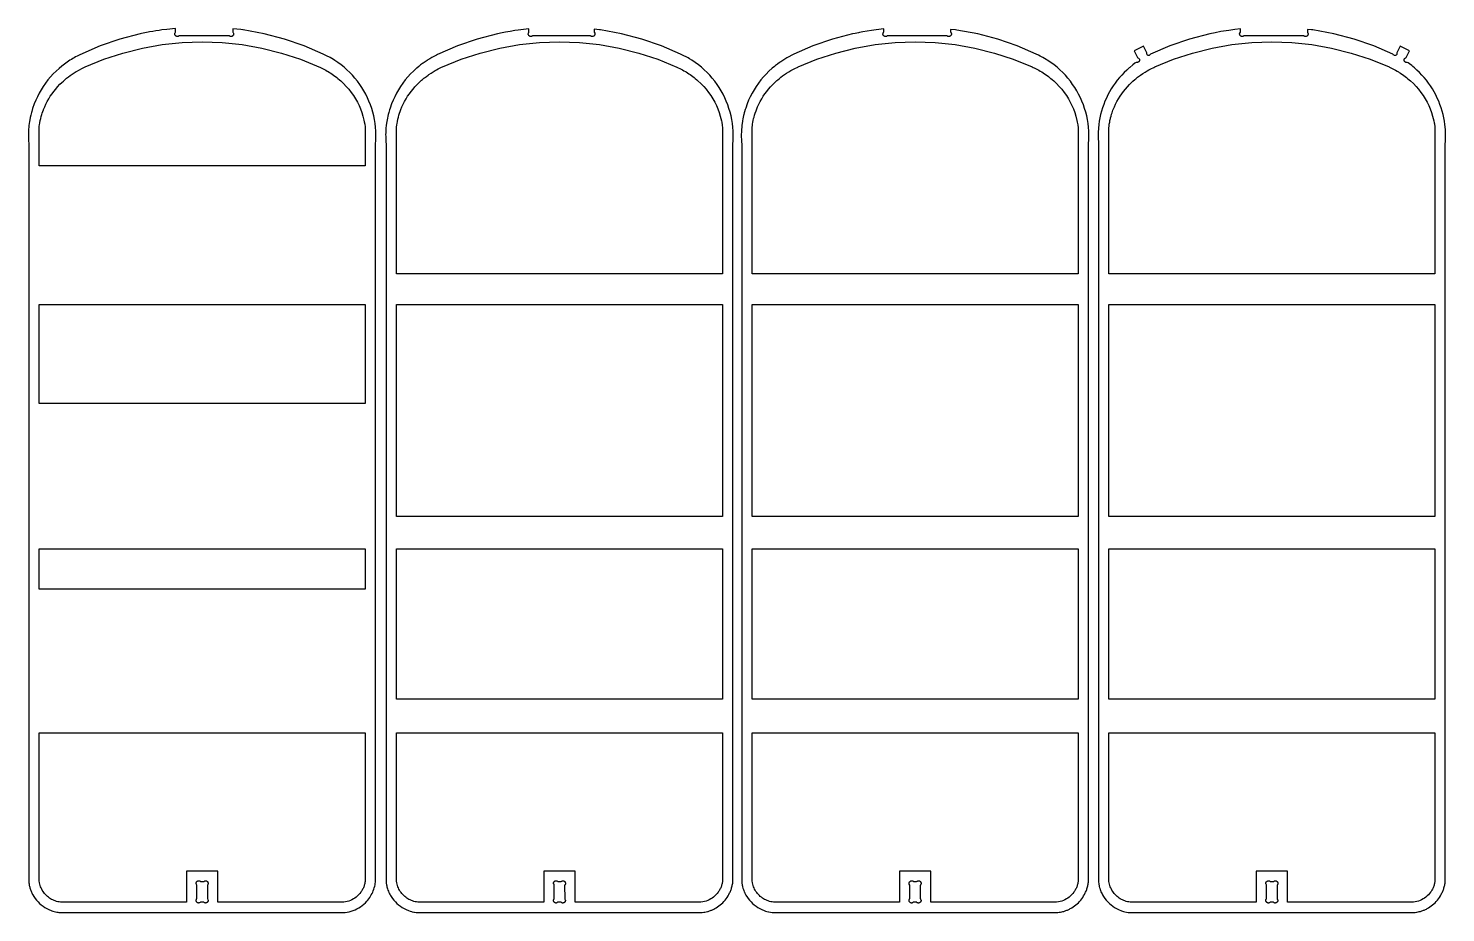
# Model space of a CAD drawing. Extents: x 33 to 204, y -108 to 31.
# Drawn here: x 32.6 to 100.7, y -108 to -65.5 of the extents above; entities that cross this region are included whole.
import ezdxf

# ---------------------------------------------------------------- set-up
doc = ezdxf.new("R2010")
doc.units = 0
doc.layers.get('0').update_dxf_attribs({"linetype": 'CONTINUOUS'})
doc.layers.add('SECTIONCUTEDGES', color=18, linetype='CONTINUOUS')

msp = doc.modelspace()

# ---------------------------------------------------------------- linework, layer by layer
for points in [[(50.313, -88.931), (50.313, -78.741), (65.983, -78.741), (65.983, -88.931)], [(50.313, -97.703), (50.313, -90.471), (65.983, -90.472), (65.983, -97.703)]]:
    msp.add_lwpolyline(points, close=True)
at = {"layer": 'SECTIONCUTEDGES'}
for points in [[(33.423, -107.713), (33.516, -107.767), (33.612, -107.814), (33.72, -107.859), (33.753, -107.87), (33.796, -107.885), (33.867, -107.907), (33.922, -107.921), (33.997, -107.936), (34.035, -107.943), (34.092, -107.951), (34.197, -107.961), (47.756, -107.961), (47.846, -107.953), (47.945, -107.939), (48.043, -107.918), (48.139, -107.892), (48.234, -107.859), (48.327, -107.822), (48.417, -107.778), (48.504, -107.73), (48.589, -107.676), (48.67, -107.617), (48.747, -107.553), (48.82, -107.485), (48.889, -107.412), (48.938, -107.356), (48.984, -107.297), (49.027, -107.237), (49.067, -107.174), (49.105, -107.11), (49.14, -107.044), (49.172, -106.977), (49.201, -106.908), (49.227, -106.838), (49.25, -106.767), (49.269, -106.696), (49.286, -106.623), (49.297, -106.563), (49.306, -106.504), (49.309, -106.476), (49.31, -106.457), (49.311, -71.019), (49.311, -70.982), (49.316, -70.889), (49.323, -70.797), (49.328, -70.704), (49.329, -70.611), (49.323, -70.407), (49.31, -70.223), (49.288, -70.038), (49.258, -69.855), (49.221, -69.674), (49.176, -69.494), (49.123, -69.316), (49.062, -69.141), (48.994, -68.968), (48.919, -68.799), (48.836, -68.633), (48.747, -68.47), (48.65, -68.312), (48.547, -68.158), (48.437, -68.008), (48.321, -67.864), (48.199, -67.724), (48.071, -67.59), (47.937, -67.462), (47.798, -67.339), (47.654, -67.223), (47.504, -67.112), (47.347, -67.007), (47.282, -66.966), (47.125, -66.873), (46.957, -66.785), (46.798, -66.708), (45.876, -66.312), (44.929, -65.986), (43.96, -65.731), (42.944, -65.542), (42.924, -65.539), (42.835, -65.529), (42.453, -65.489), (42.455, -65.652), (42.467, -65.674), (42.482, -65.701), (42.484, -65.705), (42.489, -65.72), (42.49, -65.736), (42.489, -65.753), (42.486, -65.766), (42.482, -65.778), (42.477, -65.79), (42.47, -65.802), (42.459, -65.817), (42.453, -65.823), (42.437, -65.836), (42.419, -65.847), (42.408, -65.851), (42.391, -65.856), (42.373, -65.859), (42.355, -65.859), (42.328, -65.854), (42.311, -65.848), (42.298, -65.841), (42.285, -65.83), (42.277, -65.823), (39.874, -65.823), (39.863, -65.834), (39.85, -65.842), (39.845, -65.845), (39.832, -65.851), (39.82, -65.855), (39.807, -65.858), (39.8, -65.858), (39.787, -65.859), (39.773, -65.858), (39.76, -65.856), (39.747, -65.852), (39.74, -65.85), (39.728, -65.844), (39.716, -65.837), (39.704, -65.828), (39.697, -65.821), (39.693, -65.816), (39.681, -65.799), (39.671, -65.781), (39.667, -65.771), (39.663, -65.754), (39.662, -65.732), (39.664, -65.719), (39.67, -65.7), (39.685, -65.676), (39.698, -65.647), (39.698, -65.467), (39.284, -65.516), (39.047, -65.546), (38.911, -65.564), (38.758, -65.586), (38.606, -65.611), (38.453, -65.637), (38.377, -65.651), (38.225, -65.681), (38.068, -65.714), (37.998, -65.73), (37.025, -65.986), (36.077, -66.312), (35.099, -66.734), (35.005, -66.782), (34.967, -66.802), (34.897, -66.84), (34.828, -66.879), (34.759, -66.919), (34.692, -66.96), (34.625, -67.002), (34.558, -67.046), (34.493, -67.091), (34.428, -67.136), (34.364, -67.183), (34.301, -67.231), (34.239, -67.28), (34.099, -67.396), (33.955, -67.527), (33.82, -67.661), (33.691, -67.801), (33.568, -67.947), (33.451, -68.099), (33.342, -68.255), (33.24, -68.416), (33.145, -68.581), (33.058, -68.751), (32.978, -68.924), (32.906, -69.101), (32.828, -69.324), (32.788, -69.456), (32.771, -69.516), (32.741, -69.636), (32.714, -69.758), (32.694, -69.863), (32.678, -69.951), (32.665, -70.04), (32.654, -70.129), (32.644, -70.219), (32.636, -70.308), (32.629, -70.422), (32.625, -70.537), (32.625, -70.664), (32.627, -70.749), (32.632, -70.817), (32.637, -70.884), (32.642, -70.986), (32.643, -71.02), (32.643, -106.457), (32.645, -106.482), (32.65, -106.53), (32.656, -106.569), (32.663, -106.611), (32.671, -106.652), (32.68, -106.693), (32.69, -106.734), (32.701, -106.775), (32.714, -106.816), (32.727, -106.856), (32.742, -106.895), (32.757, -106.935), (32.774, -106.974), (32.792, -107.012), (32.83, -107.088), (32.837, -107.1), (32.892, -107.192), (32.953, -107.28), (33.019, -107.364), (33.091, -107.444), (33.167, -107.519), (33.248, -107.589), (33.334, -107.654)], [(50.505, -107.654), (50.594, -107.713), (50.687, -107.767), (50.783, -107.814), (50.898, -107.861), (50.978, -107.888), (51.043, -107.908), (51.073, -107.916), (51.149, -107.933), (51.18, -107.939), (51.26, -107.951), (51.291, -107.955), (51.368, -107.961), (64.927, -107.961), (65.011, -107.954), (65.077, -107.945), (65.136, -107.935), (65.195, -107.923), (65.254, -107.908), (65.29, -107.898), (65.327, -107.887), (65.363, -107.875), (65.398, -107.862), (65.434, -107.849), (65.469, -107.834), (65.504, -107.819), (65.538, -107.803), (65.572, -107.786), (65.606, -107.769), (65.639, -107.751), (65.672, -107.732), (65.741, -107.688), (65.808, -107.641), (65.873, -107.591), (65.935, -107.538), (65.995, -107.482), (66.051, -107.423), (66.105, -107.361), (66.156, -107.296), (66.203, -107.229), (66.247, -107.16), (66.288, -107.089), (66.324, -107.016), (66.343, -106.976), (66.361, -106.934), (66.377, -106.893), (66.393, -106.851), (66.407, -106.809), (66.421, -106.766), (66.433, -106.723), (66.444, -106.679), (66.454, -106.636), (66.463, -106.592), (66.471, -106.548), (66.479, -106.491), (66.48, -106.476), (66.481, -106.457), (66.482, -71.019), (66.482, -71), (66.487, -70.889), (66.496, -70.76), (66.5, -70.667), (66.5, -70.593), (66.494, -70.407), (66.481, -70.223), (66.459, -70.038), (66.429, -69.855), (66.392, -69.674), (66.347, -69.494), (66.294, -69.316), (66.233, -69.141), (66.165, -68.968), (66.09, -68.799), (66.007, -68.633), (65.918, -68.47), (65.821, -68.312), (65.718, -68.158), (65.608, -68.008), (65.492, -67.864), (65.37, -67.724), (65.242, -67.59), (65.108, -67.462), (64.969, -67.339), (64.825, -67.223), (64.676, -67.112), (64.508, -67), (64.398, -66.932), (64.328, -66.891), (64.243, -66.844), (64.119, -66.781), (63.968, -66.708), (63.047, -66.312), (62.1, -65.986), (61.131, -65.731), (60.126, -65.544), (60.078, -65.537), (59.816, -65.51), (59.817, -65.652), (59.819, -65.656), (59.841, -65.694), (59.846, -65.706), (59.85, -65.718), (59.852, -65.731), (59.852, -65.745), (59.851, -65.751), (59.849, -65.764), (59.841, -65.785), (59.838, -65.792), (59.832, -65.803), (59.818, -65.821), (59.796, -65.837), (59.775, -65.849), (59.756, -65.856), (59.751, -65.857), (59.731, -65.859), (59.722, -65.859), (59.701, -65.857), (59.684, -65.853), (59.67, -65.846), (59.653, -65.836), (59.645, -65.828), (59.642, -65.824), (59.639, -65.823), (56.856, -65.824), (56.844, -65.836), (56.832, -65.843), (56.824, -65.847), (56.816, -65.851), (56.807, -65.854), (56.799, -65.856), (56.79, -65.858), (56.781, -65.859), (56.772, -65.859), (56.762, -65.859), (56.753, -65.858), (56.745, -65.856), (56.736, -65.853), (56.717, -65.846), (56.712, -65.844), (56.695, -65.833), (56.683, -65.823), (56.674, -65.812), (56.656, -65.784), (56.654, -65.779), (56.649, -65.761), (56.647, -65.751), (56.647, -65.736), (56.648, -65.726), (56.652, -65.706), (56.656, -65.696), (56.681, -65.651), (56.682, -65.647), (56.683, -65.488), (56.295, -65.536), (56.17, -65.553), (56.003, -65.577), (55.781, -65.611), (55.561, -65.65), (55.401, -65.68), (55.165, -65.73), (54.196, -65.986), (53.248, -66.312), (52.287, -66.726), (52.233, -66.753), (52.138, -66.802), (52.045, -66.853), (52.012, -66.871), (51.915, -66.928), (51.818, -66.988), (51.787, -67.008), (51.692, -67.071), (51.599, -67.136), (51.568, -67.159), (51.477, -67.227), (51.388, -67.298), (51.293, -67.377), (51.269, -67.397), (51.126, -67.527), (50.991, -67.661), (50.862, -67.801), (50.739, -67.947), (50.623, -68.099), (50.513, -68.255), (50.411, -68.416), (50.316, -68.581), (50.229, -68.751), (50.149, -68.924), (50.077, -69.101), (50.006, -69.301), (49.98, -69.383), (49.945, -69.506), (49.918, -69.61), (49.899, -69.694), (49.881, -69.778), (49.865, -69.862), (49.85, -69.947), (49.837, -70.031), (49.823, -70.143), (49.811, -70.256), (49.803, -70.369), (49.796, -70.518), (49.795, -70.554), (49.796, -70.68), (49.799, -70.757), (49.806, -70.853), (49.811, -70.927), (49.814, -71.037), (49.816, -106.483), (49.819, -106.513), (49.823, -106.545), (49.838, -106.631), (49.846, -106.67), (49.859, -106.728), (49.87, -106.766), (49.887, -106.823), (49.907, -106.879), (49.929, -106.935), (49.952, -106.99), (49.961, -107.008), (49.987, -107.061), (50.014, -107.109), (50.034, -107.143), (50.063, -107.192), (50.124, -107.28), (50.19, -107.364), (50.262, -107.444), (50.338, -107.519), (50.419, -107.589)], [(67.684, -107.713), (67.777, -107.767), (67.873, -107.814), (67.978, -107.858), (68.047, -107.882), (68.118, -107.904), (68.193, -107.923), (68.208, -107.926), (68.286, -107.941), (68.365, -107.953), (68.413, -107.958), (68.456, -107.961), (82.019, -107.961), (82.059, -107.958), (82.096, -107.954), (82.166, -107.945), (82.226, -107.935), (82.285, -107.923), (82.344, -107.908), (82.38, -107.898), (82.416, -107.887), (82.452, -107.875), (82.488, -107.862), (82.524, -107.849), (82.559, -107.834), (82.593, -107.819), (82.628, -107.803), (82.662, -107.786), (82.696, -107.769), (82.729, -107.751), (82.762, -107.732), (82.831, -107.688), (82.898, -107.641), (82.963, -107.591), (83.025, -107.538), (83.085, -107.482), (83.141, -107.423), (83.195, -107.361), (83.245, -107.296), (83.293, -107.229), (83.337, -107.16), (83.377, -107.089), (83.414, -107.016), (83.433, -106.976), (83.451, -106.934), (83.467, -106.893), (83.483, -106.851), (83.497, -106.809), (83.511, -106.766), (83.523, -106.723), (83.534, -106.679), (83.544, -106.636), (83.553, -106.592), (83.56, -106.548), (83.568, -106.499), (83.571, -106.46), (83.572, -71.019), (83.573, -70.963), (83.579, -70.852), (83.587, -70.741), (83.589, -70.704), (83.59, -70.611), (83.584, -70.407), (83.57, -70.223), (83.549, -70.038), (83.519, -69.855), (83.482, -69.674), (83.437, -69.494), (83.384, -69.316), (83.323, -69.141), (83.255, -68.968), (83.18, -68.799), (83.097, -68.633), (83.008, -68.47), (82.911, -68.312), (82.808, -68.158), (82.698, -68.008), (82.582, -67.864), (82.46, -67.724), (82.332, -67.59), (82.198, -67.462), (82.059, -67.339), (81.915, -67.223), (81.765, -67.112), (81.588, -66.994), (81.539, -66.963), (81.382, -66.871), (81.25, -66.801), (81.169, -66.761), (81.058, -66.708), (80.146, -66.315), (79.208, -65.99), (78.248, -65.735), (77.243, -65.547), (77.177, -65.538), (76.945, -65.515), (76.945, -65.647), (76.947, -65.652), (76.965, -65.684), (76.974, -65.702), (76.979, -65.717), (76.982, -65.731), (76.982, -65.743), (76.979, -65.76), (76.974, -65.777), (76.967, -65.793), (76.963, -65.801), (76.953, -65.815), (76.941, -65.827), (76.927, -65.838), (76.912, -65.847), (76.896, -65.853), (76.888, -65.856), (76.87, -65.859), (76.853, -65.86), (76.833, -65.858), (76.815, -65.853), (76.795, -65.844), (76.788, -65.839), (76.776, -65.83), (76.772, -65.824), (76.768, -65.823), (73.902, -65.824), (73.892, -65.834), (73.886, -65.839), (73.872, -65.846), (73.857, -65.852), (73.842, -65.857), (73.827, -65.859), (73.811, -65.859), (73.795, -65.858), (73.78, -65.854), (73.765, -65.848), (73.751, -65.841), (73.738, -65.832), (73.726, -65.821), (73.713, -65.805), (73.705, -65.792), (73.699, -65.778), (73.694, -65.762), (73.693, -65.757), (73.691, -65.743), (73.692, -65.729), (73.692, -65.725), (73.696, -65.712), (73.702, -65.696), (73.725, -65.656), (73.728, -65.648), (73.728, -65.493), (73.614, -65.507), (73.262, -65.552), (73.138, -65.57), (72.931, -65.601), (72.727, -65.635), (72.563, -65.665), (72.511, -65.675), (72.356, -65.707), (72.225, -65.736), (71.266, -65.99), (70.328, -66.315), (69.409, -66.711), (69.353, -66.737), (69.306, -66.761), (69.166, -66.836), (69.069, -66.89), (68.972, -66.949), (68.876, -67.009), (68.782, -67.072), (68.719, -67.115), (68.627, -67.182), (68.536, -67.251), (68.477, -67.299), (68.375, -67.384), (68.215, -67.528), (68.08, -67.662), (67.951, -67.802), (67.828, -67.948), (67.712, -68.099), (67.603, -68.255), (67.501, -68.416), (67.406, -68.582), (67.318, -68.751), (67.239, -68.925), (67.167, -69.101), (67.096, -69.301), (67.076, -69.362), (67.04, -69.486), (67.029, -69.527), (67.008, -69.61), (66.998, -69.652), (66.979, -69.736), (66.962, -69.82), (66.947, -69.904), (66.94, -69.947), (66.927, -70.031), (66.913, -70.143), (66.905, -70.218), (66.895, -70.331), (66.889, -70.444), (66.885, -70.572), (66.885, -70.662), (66.886, -70.698), (66.891, -70.787), (66.901, -70.927), (66.904, -71.037), (66.905, -106.476), (66.916, -106.567), (66.92, -106.588), (66.931, -106.651), (66.935, -106.67), (66.949, -106.728), (66.965, -106.785), (66.983, -106.842), (67.004, -106.898), (67.026, -106.953), (67.034, -106.971), (67.059, -107.026), (67.106, -107.114), (67.141, -107.172), (67.151, -107.189), (67.214, -107.28), (67.28, -107.364), (67.352, -107.444), (67.428, -107.519), (67.509, -107.589), (67.595, -107.654)], [(84.919, -107.767), (85.015, -107.814), (85.163, -107.873), (85.245, -107.899), (85.321, -107.919), (85.397, -107.936), (85.476, -107.949), (85.556, -107.958), (85.6, -107.961), (99.164, -107.961), (99.244, -107.954), (99.269, -107.951), (99.329, -107.942), (99.349, -107.939), (99.408, -107.927), (99.467, -107.913), (99.523, -107.898), (99.559, -107.887), (99.595, -107.875), (99.631, -107.862), (99.666, -107.849), (99.701, -107.834), (99.736, -107.819), (99.77, -107.803), (99.805, -107.786), (99.838, -107.769), (99.871, -107.751), (99.904, -107.732), (99.974, -107.688), (100.041, -107.641), (100.105, -107.591), (100.168, -107.538), (100.227, -107.482), (100.284, -107.423), (100.337, -107.361), (100.388, -107.296), (100.435, -107.229), (100.479, -107.16), (100.52, -107.089), (100.557, -107.016), (100.576, -106.976), (100.593, -106.934), (100.61, -106.893), (100.625, -106.851), (100.64, -106.809), (100.653, -106.766), (100.665, -106.723), (100.676, -106.679), (100.686, -106.636), (100.695, -106.592), (100.703, -106.548), (100.71, -106.504), (100.713, -106.467), (100.714, -106.457), (100.714, -71.019), (100.718, -70.908), (100.726, -70.797), (100.731, -70.704), (100.733, -70.611), (100.727, -70.419), (100.722, -70.327), (100.699, -70.093), (100.675, -69.928), (100.644, -69.764), (100.607, -69.601), (100.564, -69.44), (100.515, -69.281), (100.459, -69.123), (100.398, -68.968), (100.33, -68.816), (100.257, -68.666), (100.178, -68.519), (100.093, -68.375), (100.003, -68.234), (99.907, -68.098), (99.807, -67.965), (99.701, -67.835), (99.59, -67.711), (99.474, -67.59), (99.354, -67.474), (99.23, -67.363), (99.163, -67.308), (99.101, -67.257), (98.989, -67.171), (98.93, -67.131), (98.891, -67.112), (98.888, -67.111), (98.856, -67.107), (98.825, -67.102), (98.804, -67.094), (98.791, -67.086), (98.783, -67.08), (98.775, -67.073), (98.768, -67.066), (98.762, -67.058), (98.757, -67.049), (98.752, -67.04), (98.748, -67.031), (98.745, -67.022), (98.742, -67.012), (98.741, -67.002), (98.74, -66.992), (98.74, -66.982), (98.741, -66.971), (98.743, -66.961), (98.746, -66.952), (98.75, -66.942), (98.754, -66.933), (98.76, -66.924), (98.765, -66.916), (98.772, -66.908), (98.779, -66.901), (98.787, -66.895), (98.796, -66.889), (98.812, -66.88), (98.826, -66.877), (98.828, -66.875), (98.993, -66.555), (98.55, -66.326), (98.385, -66.646), (98.39, -66.671), (98.388, -66.696), (98.38, -66.72), (98.366, -66.741), (98.347, -66.758), (98.324, -66.769), (98.299, -66.774), (98.274, -66.772), (98.25, -66.764), (98.229, -66.75), (98.212, -66.73), (98.201, -66.708), (97.28, -66.312), (96.332, -65.986), (95.363, -65.731), (94.344, -65.542), (94.285, -65.535), (94.088, -65.515), (94.088, -65.65), (94.09, -65.658), (94.111, -65.694), (94.117, -65.705), (94.119, -65.711), (94.122, -65.723), (94.123, -65.735), (94.123, -65.748), (94.121, -65.76), (94.116, -65.776), (94.107, -65.796), (94.095, -65.813), (94.086, -65.823), (94.055, -65.845), (94.033, -65.854), (94.02, -65.857), (94.001, -65.859), (93.989, -65.859), (93.97, -65.857), (93.945, -65.848), (93.926, -65.837), (93.91, -65.823), (91.045, -65.823), (91.042, -65.825), (91.031, -65.836), (91.018, -65.844), (91.008, -65.849), (90.997, -65.853), (90.987, -65.856), (90.976, -65.858), (90.965, -65.859), (90.954, -65.859), (90.943, -65.858), (90.932, -65.856), (90.922, -65.854), (90.911, -65.85), (90.901, -65.845), (90.892, -65.84), (90.882, -65.833), (90.874, -65.826), (90.866, -65.818), (90.859, -65.81), (90.853, -65.801), (90.847, -65.791), (90.842, -65.781), (90.839, -65.77), (90.836, -65.76), (90.834, -65.749), (90.834, -65.722), (90.844, -65.696), (90.869, -65.649), (90.869, -65.647), (90.869, -65.493), (90.598, -65.526), (90.306, -65.566), (90.187, -65.583), (89.931, -65.625), (89.66, -65.675), (89.406, -65.729), (88.428, -65.986), (87.48, -66.312), (86.549, -66.712), (86.535, -66.72), (86.522, -66.739), (86.506, -66.754), (86.485, -66.765), (86.463, -66.77), (86.441, -66.769), (86.439, -66.769), (86.418, -66.762), (86.399, -66.75), (86.383, -66.733), (86.373, -66.713), (86.368, -66.69), (86.369, -66.667), (86.375, -66.645), (86.211, -66.326), (85.767, -66.555), (85.932, -66.874), (85.936, -66.878), (85.971, -66.899), (85.994, -66.918), (85.996, -66.92), (86.007, -66.935), (86.014, -66.951), (86.019, -66.968), (86.021, -66.987), (86.02, -67.006), (86.017, -67.02), (86.014, -67.029), (86.01, -67.037), (86.006, -67.045), (86.002, -67.053), (85.996, -67.061), (85.99, -67.068), (85.984, -67.074), (85.977, -67.08), (85.97, -67.086), (85.962, -67.091), (85.948, -67.098), (85.927, -67.104), (85.92, -67.105), (85.9, -67.106), (85.875, -67.106), (85.864, -67.11), (85.832, -67.129), (85.803, -67.147), (85.703, -67.223), (85.556, -67.342), (85.531, -67.363), (85.406, -67.474), (85.286, -67.59), (85.17, -67.711), (85.06, -67.835), (84.954, -67.965), (84.853, -68.098), (84.757, -68.234), (84.667, -68.375), (84.582, -68.519), (84.503, -68.666), (84.43, -68.816), (84.362, -68.968), (84.301, -69.123), (84.246, -69.281), (84.196, -69.44), (84.153, -69.601), (84.116, -69.764), (84.086, -69.928), (84.062, -70.093), (84.043, -70.268), (84.03, -70.473), (84.028, -70.537), (84.028, -70.645), (84.031, -70.731), (84.044, -70.961), (84.046, -71.037), (84.047, -106.464), (84.05, -106.499), (84.059, -106.567), (84.064, -106.599), (84.078, -106.67), (84.087, -106.709), (84.102, -106.766), (84.108, -106.785), (84.126, -106.842), (84.146, -106.898), (84.169, -106.953), (84.193, -107.008), (84.22, -107.061), (84.24, -107.098), (84.296, -107.192), (84.356, -107.28), (84.423, -107.364), (84.494, -107.444), (84.571, -107.519), (84.652, -107.589), (84.737, -107.654), (84.826, -107.713)], [(33.142, -72.069), (33.142, -70.246), (33.151, -70.169), (33.161, -70.098), (33.177, -70), (33.196, -69.903), (33.218, -69.807), (33.243, -69.706), (33.27, -69.615), (33.291, -69.547), (33.347, -69.389), (33.355, -69.368), (33.409, -69.235), (33.469, -69.105), (33.534, -68.978), (33.605, -68.853), (33.681, -68.73), (33.762, -68.611), (33.847, -68.495), (33.938, -68.382), (34.033, -68.273), (34.143, -68.157), (34.226, -68.076), (34.308, -68), (34.394, -67.925), (34.466, -67.866), (34.553, -67.797), (34.642, -67.731), (34.733, -67.668), (34.823, -67.609), (34.922, -67.547), (34.942, -67.535), (35.044, -67.476), (35.086, -67.453), (35.19, -67.398), (35.233, -67.377), (35.293, -67.348), (35.357, -67.319), (36.257, -66.952), (37.17, -66.653), (38.103, -66.419), (39.052, -66.251), (40.012, -66.15), (40.977, -66.116), (41.941, -66.15), (42.901, -66.251), (43.85, -66.419), (44.784, -66.653), (45.697, -66.952), (46.661, -67.348), (46.785, -67.41), (46.855, -67.446), (46.923, -67.484), (46.991, -67.523), (47.025, -67.543), (47.092, -67.584), (47.158, -67.627), (47.223, -67.67), (47.287, -67.714), (47.35, -67.76), (47.381, -67.783), (47.442, -67.83), (47.503, -67.879), (47.571, -67.935), (47.638, -67.994), (47.777, -68.123), (47.905, -68.257), (48.027, -68.397), (48.141, -68.542), (48.247, -68.693), (48.345, -68.849), (48.434, -69.009), (48.515, -69.173), (48.587, -69.341), (48.65, -69.512), (48.704, -69.686), (48.751, -69.874), (48.769, -69.956), (48.79, -70.079), (48.805, -70.192), (48.812, -70.249), (48.812, -72.069)], [(50.313, -77.256), (50.314, -70.242), (50.317, -70.21), (50.332, -70.098), (50.343, -70.033), (50.36, -69.936), (50.381, -69.839), (50.408, -69.729), (50.434, -69.637), (50.462, -69.547), (50.492, -69.46), (50.526, -69.368), (50.58, -69.235), (50.64, -69.105), (50.706, -68.978), (50.776, -68.853), (50.852, -68.73), (50.933, -68.611), (51.018, -68.495), (51.109, -68.382), (51.204, -68.273), (51.304, -68.167), (51.422, -68.052), (51.45, -68.026), (51.522, -67.962), (51.566, -67.925), (51.637, -67.866), (51.666, -67.843), (51.754, -67.775), (51.844, -67.71), (51.874, -67.689), (51.974, -67.622), (52.033, -67.584), (52.134, -67.523), (52.174, -67.499), (52.236, -67.465), (52.319, -67.42), (52.481, -67.34), (52.519, -67.323), (53.428, -66.952), (54.341, -66.653), (55.274, -66.419), (56.223, -66.251), (57.183, -66.15), (58.148, -66.116), (59.113, -66.15), (60.072, -66.251), (61.021, -66.419), (61.955, -66.653), (62.868, -66.952), (63.784, -67.326), (63.822, -67.343), (63.956, -67.41), (64.026, -67.446), (64.06, -67.465), (64.129, -67.503), (64.196, -67.543), (64.23, -67.564), (64.296, -67.605), (64.362, -67.648), (64.426, -67.692), (64.489, -67.737), (64.552, -67.783), (64.613, -67.83), (64.674, -67.879), (64.742, -67.935), (64.802, -67.987), (64.948, -68.123), (65.077, -68.257), (65.198, -68.397), (65.312, -68.542), (65.418, -68.693), (65.516, -68.849), (65.606, -69.009), (65.686, -69.173), (65.758, -69.341), (65.821, -69.512), (65.875, -69.686), (65.93, -69.909), (65.944, -69.98), (65.966, -70.116), (65.983, -70.251), (65.983, -77.256)], [(67.403, -77.256), (67.403, -70.246), (67.406, -70.221), (67.417, -70.13), (67.427, -70.065), (67.444, -69.968), (67.457, -69.903), (67.478, -69.807), (67.498, -69.729), (67.524, -69.637), (67.552, -69.547), (67.594, -69.426), (67.613, -69.376), (67.67, -69.235), (67.73, -69.105), (67.795, -68.978), (67.866, -68.853), (67.942, -68.73), (68.023, -68.611), (68.108, -68.495), (68.199, -68.382), (68.294, -68.273), (68.4, -68.161), (68.466, -68.096), (68.54, -68.026), (68.597, -67.975), (68.641, -67.937), (68.699, -67.889), (68.785, -67.82), (68.873, -67.753), (68.964, -67.689), (69.064, -67.622), (69.163, -67.559), (69.264, -67.499), (69.367, -67.442), (69.451, -67.398), (69.597, -67.328), (69.612, -67.321), (70.518, -66.952), (71.431, -66.653), (72.364, -66.419), (73.313, -66.251), (74.273, -66.15), (75.238, -66.116), (76.202, -66.15), (77.162, -66.251), (78.111, -66.419), (79.045, -66.653), (79.957, -66.952), (80.868, -67.323), (80.917, -67.346), (80.953, -67.363), (81.026, -67.399), (81.116, -67.446), (81.184, -67.484), (81.252, -67.523), (81.32, -67.564), (81.386, -67.605), (81.452, -67.648), (81.484, -67.67), (81.548, -67.714), (81.579, -67.737), (81.642, -67.783), (81.673, -67.806), (81.734, -67.854), (81.764, -67.879), (81.824, -67.928), (81.902, -67.996), (82.038, -68.123), (82.166, -68.257), (82.288, -68.397), (82.402, -68.542), (82.508, -68.693), (82.606, -68.849), (82.695, -69.009), (82.776, -69.173), (82.848, -69.341), (82.911, -69.512), (82.965, -69.686), (83.017, -69.898), (83.032, -69.968), (83.054, -70.098), (83.073, -70.25), (83.073, -77.256)], [(84.545, -77.256), (84.545, -70.25), (84.555, -70.163), (84.57, -70.065), (84.587, -69.968), (84.599, -69.903), (84.621, -69.807), (84.629, -69.775), (84.653, -69.683), (84.68, -69.592), (84.702, -69.524), (84.744, -69.406), (84.759, -69.368), (84.813, -69.235), (84.873, -69.105), (84.938, -68.978), (85.009, -68.853), (85.084, -68.73), (85.165, -68.611), (85.251, -68.495), (85.341, -68.382), (85.437, -68.273), (85.536, -68.167), (85.603, -68.101), (85.654, -68.052), (85.697, -68.013), (85.798, -67.925), (85.841, -67.889), (85.928, -67.82), (86.016, -67.753), (86.076, -67.71), (86.187, -67.634), (86.286, -67.571), (86.386, -67.511), (86.469, -67.465), (86.573, -67.409), (86.708, -67.343), (86.757, -67.32), (87.66, -66.952), (88.573, -66.653), (89.507, -66.419), (90.456, -66.251), (91.415, -66.15), (92.38, -66.116), (93.345, -66.15), (94.304, -66.251), (95.254, -66.419), (96.187, -66.653), (97.1, -66.952), (98.011, -67.323), (98.038, -67.336), (98.137, -67.384), (98.189, -67.41), (98.258, -67.446), (98.327, -67.484), (98.395, -67.523), (98.462, -67.564), (98.496, -67.584), (98.562, -67.627), (98.627, -67.67), (98.659, -67.692), (98.722, -67.737), (98.784, -67.783), (98.846, -67.83), (98.907, -67.879), (98.974, -67.935), (99.044, -67.996), (99.18, -68.123), (99.309, -68.257), (99.431, -68.397), (99.545, -68.542), (99.651, -68.693), (99.749, -68.849), (99.838, -69.009), (99.919, -69.173), (99.991, -69.341), (100.054, -69.512), (100.107, -69.686), (100.162, -69.909), (100.181, -70.004), (100.19, -70.06), (100.209, -70.192), (100.216, -70.251), (100.216, -77.256)], [(33.139, -83.495), (33.139, -78.741), (48.812, -78.741), (48.812, -83.495)], [(67.403, -88.931), (67.403, -78.738), (83.073, -78.741), (83.073, -88.931)], [(84.545, -88.931), (84.545, -78.742), (100.215, -78.741), (100.215, -88.931)], [(33.142, -92.412), (33.142, -90.472), (48.812, -90.472), (48.812, -92.412)], [(67.403, -97.703), (67.403, -90.471), (83.073, -90.472), (83.073, -97.703)], [(84.545, -97.702), (84.545, -90.471), (100.215, -90.472), (100.215, -97.703)], [(33.638, -107.257), (33.587, -107.22), (33.538, -107.179), (33.491, -107.136), (33.447, -107.091), (33.405, -107.043), (33.365, -106.993), (33.329, -106.94), (33.295, -106.886), (33.265, -106.83), (33.237, -106.773), (33.212, -106.714), (33.191, -106.654), (33.173, -106.592), (33.159, -106.53), (33.143, -106.431), (33.142, -106.418), (33.142, -99.314), (48.812, -99.314), (48.811, -106.421), (48.81, -106.441), (48.806, -106.47), (48.8, -106.51), (48.79, -106.563), (48.781, -106.604), (48.769, -106.644), (48.757, -106.685), (48.742, -106.724), (48.726, -106.763), (48.709, -106.802), (48.69, -106.839), (48.67, -106.876), (48.649, -106.912), (48.626, -106.948), (48.601, -106.982), (48.551, -107.045), (48.497, -107.105), (48.439, -107.16), (48.378, -107.212), (48.313, -107.259), (48.245, -107.302), (48.174, -107.341), (48.101, -107.374), (48.026, -107.402), (47.949, -107.426), (47.871, -107.444), (47.784, -107.457), (47.748, -107.461), (47.725, -107.462), (41.725, -107.462), (41.725, -105.966), (40.228, -105.966), (40.228, -107.462), (34.22, -107.462), (34.165, -107.457), (34.103, -107.448), (34.041, -107.435), (33.979, -107.419), (33.919, -107.4), (33.86, -107.378), (33.802, -107.352), (33.745, -107.324), (33.691, -107.292)], [(50.862, -107.292), (50.809, -107.257), (50.758, -107.22), (50.709, -107.179), (50.662, -107.136), (50.618, -107.091), (50.576, -107.043), (50.536, -106.993), (50.5, -106.94), (50.466, -106.886), (50.436, -106.83), (50.408, -106.773), (50.384, -106.714), (50.362, -106.654), (50.344, -106.592), (50.33, -106.53), (50.317, -106.456), (50.313, -106.426), (50.313, -106.418), (50.313, -99.314), (65.983, -99.314), (65.981, -106.435), (65.978, -106.464), (65.974, -106.493), (65.969, -106.521), (65.961, -106.563), (65.952, -106.604), (65.94, -106.644), (65.928, -106.685), (65.913, -106.724), (65.898, -106.763), (65.88, -106.802), (65.861, -106.839), (65.841, -106.876), (65.82, -106.912), (65.797, -106.948), (65.772, -106.982), (65.722, -107.045), (65.668, -107.105), (65.611, -107.16), (65.549, -107.212), (65.484, -107.259), (65.416, -107.302), (65.345, -107.341), (65.272, -107.374), (65.197, -107.402), (65.12, -107.426), (65.042, -107.444), (64.933, -107.459), (64.913, -107.461), (64.897, -107.462), (58.896, -107.462), (58.896, -105.966), (57.399, -105.966), (57.399, -107.462), (51.399, -107.462), (51.369, -107.46), (51.346, -107.458), (51.274, -107.448), (51.212, -107.435), (51.15, -107.419), (51.09, -107.4), (51.031, -107.378), (50.973, -107.352), (50.916, -107.324)], [(67.952, -107.292), (67.899, -107.257), (67.848, -107.22), (67.799, -107.179), (67.752, -107.136), (67.708, -107.091), (67.666, -107.043), (67.626, -106.993), (67.59, -106.94), (67.556, -106.886), (67.525, -106.83), (67.498, -106.773), (67.473, -106.714), (67.452, -106.654), (67.434, -106.592), (67.42, -106.53), (67.405, -106.44), (67.403, -106.418), (67.403, -99.314), (83.073, -99.314), (83.072, -106.429), (83.07, -106.446), (83.059, -106.521), (83.051, -106.563), (83.042, -106.604), (83.03, -106.644), (83.018, -106.685), (83.003, -106.724), (82.987, -106.763), (82.97, -106.802), (82.951, -106.839), (82.931, -106.876), (82.909, -106.912), (82.886, -106.948), (82.862, -106.982), (82.812, -107.045), (82.758, -107.105), (82.7, -107.16), (82.639, -107.212), (82.574, -107.259), (82.506, -107.302), (82.435, -107.341), (82.362, -107.374), (82.287, -107.402), (82.21, -107.426), (82.132, -107.444), (82.038, -107.458), (82.001, -107.461), (81.986, -107.462), (75.986, -107.462), (75.986, -105.966), (74.489, -105.966), (74.489, -107.462), (68.481, -107.462), (68.462, -107.46), (68.426, -107.457), (68.364, -107.448), (68.301, -107.435), (68.24, -107.419), (68.18, -107.4), (68.121, -107.378), (68.063, -107.352), (68.006, -107.324)], [(85.094, -107.292), (85.041, -107.257), (84.99, -107.22), (84.941, -107.179), (84.895, -107.136), (84.85, -107.091), (84.808, -107.043), (84.769, -106.993), (84.732, -106.94), (84.699, -106.886), (84.668, -106.83), (84.64, -106.773), (84.616, -106.714), (84.595, -106.654), (84.577, -106.592), (84.562, -106.53), (84.55, -106.459), (84.546, -106.422), (84.545, -99.313), (100.215, -99.314), (100.215, -106.423), (100.212, -106.449), (100.206, -106.498), (100.202, -106.521), (100.194, -106.563), (100.184, -106.604), (100.173, -106.644), (100.16, -106.685), (100.146, -106.724), (100.13, -106.763), (100.113, -106.802), (100.094, -106.839), (100.074, -106.876), (100.052, -106.912), (100.029, -106.948), (100.005, -106.982), (99.955, -107.045), (99.901, -107.105), (99.843, -107.16), (99.781, -107.212), (99.716, -107.259), (99.649, -107.302), (99.578, -107.341), (99.505, -107.374), (99.429, -107.402), (99.353, -107.426), (99.274, -107.444), (99.188, -107.457), (99.138, -107.462), (99.129, -107.462), (93.128, -107.462), (93.128, -105.966), (91.632, -105.966), (91.632, -107.462), (85.623, -107.462), (85.569, -107.457), (85.506, -107.448), (85.444, -107.435), (85.383, -107.419), (85.322, -107.4), (85.263, -107.378), (85.205, -107.352), (85.149, -107.324)], [(40.745, -107.477), (40.734, -107.468), (40.724, -107.459), (40.715, -107.448), (40.708, -107.436), (40.704, -107.43), (40.699, -107.417), (40.694, -107.404), (40.692, -107.39), (40.69, -107.376), (40.691, -107.363), (40.693, -107.349), (40.694, -107.342), (40.698, -107.329), (40.704, -107.317), (40.711, -107.305), (40.719, -107.294), (40.724, -107.29), (40.727, -107.286), (40.726, -106.636), (40.712, -106.608), (40.7, -106.585), (40.696, -106.575), (40.693, -106.564), (40.691, -106.552), (40.691, -106.541), (40.692, -106.529), (40.697, -106.512), (40.702, -106.501), (40.707, -106.491), (40.713, -106.481), (40.721, -106.471), (40.729, -106.463), (40.738, -106.455), (40.748, -106.448), (40.758, -106.442), (40.769, -106.437), (40.78, -106.433), (40.791, -106.43), (40.81, -106.428), (40.828, -106.429), (40.846, -106.432), (40.864, -106.437), (40.886, -106.449), (40.896, -106.457), (40.901, -106.463), (40.904, -106.465), (41.057, -106.462), (41.11, -106.435), (41.121, -106.431), (41.127, -106.43), (41.138, -106.428), (41.15, -106.428), (41.161, -106.43), (41.178, -106.434), (41.189, -106.439), (41.2, -106.444), (41.21, -106.451), (41.219, -106.458), (41.228, -106.466), (41.236, -106.475), (41.242, -106.485), (41.248, -106.495), (41.253, -106.506), (41.257, -106.517), (41.261, -106.535), (41.263, -106.553), (41.261, -106.571), (41.257, -106.589), (41.25, -106.61), (41.243, -106.62), (41.238, -106.628), (41.232, -106.634), (41.229, -106.636), (41.227, -106.639), (41.226, -106.641), (41.226, -107.286), (41.256, -107.347), (41.259, -107.358), (41.262, -107.369), (41.262, -107.38), (41.262, -107.392), (41.26, -107.403), (41.256, -107.415), (41.252, -107.426), (41.246, -107.436), (41.24, -107.446), (41.232, -107.455), (41.224, -107.464), (41.215, -107.472), (41.206, -107.479), (41.195, -107.485), (41.185, -107.49), (41.173, -107.493), (41.156, -107.497), (41.138, -107.499), (41.119, -107.497), (41.101, -107.494), (41.095, -107.492), (41.073, -107.481), (41.057, -107.47), (41.053, -107.464), (41.049, -107.462), (40.901, -107.463), (40.897, -107.464), (40.878, -107.473), (40.844, -107.491), (40.824, -107.497), (40.805, -107.498), (40.785, -107.496), (40.769, -107.49), (40.756, -107.484)], [(57.951, -107.494), (57.942, -107.491), (57.934, -107.487), (57.926, -107.483), (57.918, -107.478), (57.91, -107.473), (57.903, -107.467), (57.897, -107.46), (57.891, -107.454), (57.88, -107.438), (57.873, -107.425), (57.868, -107.412), (57.863, -107.393), (57.862, -107.376), (57.863, -107.358), (57.866, -107.341), (57.872, -107.324), (57.875, -107.316), (57.891, -107.294), (57.897, -107.288), (57.898, -107.286), (57.898, -106.639), (57.891, -106.623), (57.869, -106.58), (57.865, -106.569), (57.863, -106.558), (57.862, -106.546), (57.863, -106.535), (57.865, -106.523), (57.868, -106.512), (57.873, -106.501), (57.878, -106.491), (57.885, -106.481), (57.892, -106.471), (57.9, -106.463), (57.909, -106.455), (57.919, -106.448), (57.929, -106.442), (57.94, -106.437), (57.951, -106.433), (57.968, -106.429), (57.987, -106.428), (58.005, -106.429), (58.023, -106.433), (58.046, -106.443), (58.069, -106.46), (58.072, -106.463), (58.075, -106.465), (58.223, -106.464), (58.227, -106.462), (58.265, -106.441), (58.279, -106.434), (58.292, -106.43), (58.305, -106.428), (58.317, -106.428), (58.327, -106.429), (58.336, -106.431), (58.345, -106.433), (58.353, -106.436), (58.362, -106.44), (58.37, -106.444), (58.378, -106.449), (58.385, -106.454), (58.392, -106.46), (58.399, -106.466), (58.405, -106.473), (58.414, -106.486), (58.418, -106.492), (58.424, -106.504), (58.426, -106.511), (58.43, -106.524), (58.433, -106.538), (58.434, -106.551), (58.434, -106.558), (58.433, -106.571), (58.43, -106.585), (58.426, -106.597), (58.42, -106.61), (58.414, -106.621), (58.405, -106.633), (58.399, -106.638), (58.397, -106.641), (58.399, -107.291), (58.412, -107.318), (58.424, -107.341), (58.427, -107.347), (58.43, -107.358), (58.433, -107.369), (58.433, -107.38), (58.433, -107.386), (58.432, -107.398), (58.427, -107.415), (58.423, -107.426), (58.417, -107.436), (58.411, -107.446), (58.404, -107.455), (58.395, -107.464), (58.386, -107.472), (58.377, -107.479), (58.367, -107.485), (58.356, -107.49), (58.345, -107.493), (58.327, -107.497), (58.309, -107.499), (58.296, -107.498), (58.278, -107.495), (58.266, -107.492), (58.244, -107.481), (58.231, -107.472), (58.222, -107.463), (58.22, -107.462), (58.074, -107.463), (58.067, -107.465), (58.02, -107.491), (58.008, -107.496), (57.995, -107.498), (57.982, -107.499), (57.969, -107.498), (57.96, -107.496)], [(75.041, -107.494), (75.032, -107.491), (75.024, -107.487), (75.015, -107.483), (75.008, -107.478), (75, -107.473), (74.993, -107.467), (74.987, -107.46), (74.98, -107.454), (74.973, -107.443), (74.96, -107.42), (74.953, -107.394), (74.952, -107.373), (74.952, -107.361), (74.954, -107.352), (74.958, -107.333), (74.967, -107.312), (74.976, -107.299), (74.982, -107.293), (74.987, -107.288), (74.988, -107.286), (74.988, -106.641), (74.987, -106.637), (74.959, -106.586), (74.955, -106.574), (74.953, -106.57), (74.951, -106.557), (74.951, -106.549), (74.953, -106.535), (74.954, -106.526), (74.957, -106.517), (74.96, -106.508), (74.963, -106.5), (74.967, -106.492), (74.972, -106.484), (74.978, -106.477), (74.984, -106.47), (74.99, -106.463), (74.997, -106.457), (75.01, -106.447), (75.022, -106.441), (75.028, -106.438), (75.041, -106.433), (75.054, -106.43), (75.061, -106.429), (75.075, -106.428), (75.088, -106.428), (75.102, -106.43), (75.115, -106.434), (75.127, -106.438), (75.139, -106.444), (75.15, -106.452), (75.155, -106.456), (75.162, -106.463), (75.165, -106.465), (75.312, -106.464), (75.335, -106.453), (75.354, -106.441), (75.369, -106.434), (75.382, -106.43), (75.394, -106.428), (75.407, -106.428), (75.416, -106.429), (75.425, -106.431), (75.434, -106.433), (75.443, -106.436), (75.451, -106.44), (75.46, -106.444), (75.467, -106.449), (75.475, -106.454), (75.482, -106.46), (75.489, -106.466), (75.495, -106.473), (75.504, -106.486), (75.511, -106.498), (75.514, -106.504), (75.518, -106.517), (75.522, -106.531), (75.523, -106.544), (75.524, -106.551), (75.523, -106.565), (75.521, -106.578), (75.518, -106.591), (75.516, -106.597), (75.51, -106.61), (75.503, -106.621), (75.494, -106.633), (75.489, -106.637), (75.487, -106.641), (75.488, -107.288), (75.489, -107.293), (75.502, -107.318), (75.514, -107.341), (75.519, -107.352), (75.52, -107.358), (75.522, -107.369), (75.523, -107.38), (75.523, -107.386), (75.522, -107.398), (75.517, -107.415), (75.513, -107.426), (75.507, -107.436), (75.501, -107.446), (75.493, -107.455), (75.485, -107.464), (75.476, -107.472), (75.467, -107.479), (75.456, -107.485), (75.446, -107.49), (75.434, -107.493), (75.417, -107.497), (75.398, -107.499), (75.386, -107.498), (75.374, -107.496), (75.362, -107.494), (75.339, -107.484), (75.326, -107.476), (75.317, -107.468), (75.313, -107.463), (75.31, -107.462), (75.164, -107.462), (75.157, -107.465), (75.11, -107.491), (75.102, -107.495), (75.089, -107.498), (75.076, -107.499), (75.068, -107.499), (75.059, -107.498), (75.05, -107.496)], [(92.152, -107.479), (92.141, -107.471), (92.134, -107.465), (92.127, -107.458), (92.121, -107.451), (92.115, -107.443), (92.11, -107.435), (92.106, -107.427), (92.102, -107.418), (92.099, -107.409), (92.097, -107.4), (92.095, -107.39), (92.094, -107.381), (92.094, -107.364), (92.096, -107.351), (92.099, -107.337), (92.104, -107.324), (92.107, -107.318), (92.114, -107.306), (92.124, -107.293), (92.128, -107.29), (92.13, -107.287), (92.13, -106.637), (92.123, -106.623), (92.104, -106.59), (92.098, -106.578), (92.095, -106.566), (92.094, -106.557), (92.094, -106.544), (92.095, -106.535), (92.097, -106.526), (92.099, -106.517), (92.102, -106.508), (92.106, -106.5), (92.11, -106.492), (92.115, -106.484), (92.12, -106.477), (92.126, -106.47), (92.133, -106.463), (92.139, -106.457), (92.152, -106.447), (92.164, -106.441), (92.177, -106.435), (92.19, -106.431), (92.204, -106.429), (92.211, -106.428), (92.224, -106.428), (92.238, -106.429), (92.251, -106.432), (92.264, -106.436), (92.27, -106.438), (92.282, -106.444), (92.293, -106.452), (92.3, -106.458), (92.305, -106.464), (92.307, -106.465), (92.454, -106.464), (92.464, -106.46), (92.514, -106.435), (92.525, -106.431), (92.536, -106.429), (92.548, -106.428), (92.554, -106.428), (92.565, -106.43), (92.582, -106.434), (92.593, -106.439), (92.603, -106.444), (92.613, -106.451), (92.623, -106.458), (92.631, -106.466), (92.639, -106.475), (92.646, -106.485), (92.652, -106.495), (92.657, -106.506), (92.661, -106.517), (92.665, -106.535), (92.666, -106.553), (92.665, -106.571), (92.661, -106.589), (92.657, -106.601), (92.645, -106.623), (92.635, -106.635), (92.632, -106.637), (92.63, -106.641), (92.632, -107.293), (92.659, -107.341), (92.663, -107.353), (92.666, -107.365), (92.666, -107.378), (92.665, -107.392), (92.663, -107.401), (92.661, -107.41), (92.658, -107.418), (92.654, -107.427), (92.65, -107.435), (92.645, -107.443), (92.64, -107.45), (92.634, -107.457), (92.628, -107.464), (92.621, -107.47), (92.608, -107.479), (92.596, -107.486), (92.59, -107.489), (92.577, -107.494), (92.563, -107.497), (92.55, -107.499), (92.536, -107.499), (92.523, -107.498), (92.509, -107.495), (92.497, -107.491), (92.484, -107.486), (92.473, -107.479), (92.453, -107.462), (92.305, -107.463), (92.29, -107.47), (92.263, -107.485), (92.249, -107.493), (92.234, -107.497), (92.217, -107.499), (92.207, -107.498), (92.194, -107.496), (92.181, -107.493), (92.175, -107.491), (92.163, -107.486)]]:
    msp.add_lwpolyline(points, close=True, dxfattribs=at)

doc.saveas('drawing.dxf')
